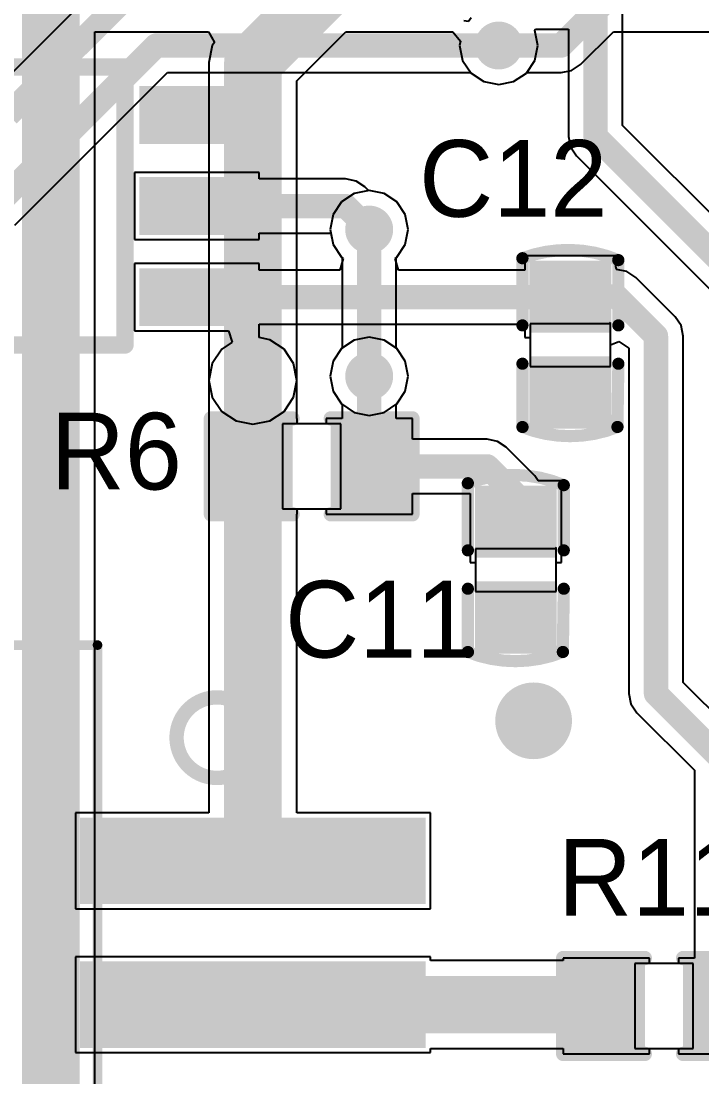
# Model space of a CAD drawing. Extents: x 10.58 to 11.54, y 9.91 to 15.27.
# Drawn here: x 10.971 to 11.2504, y 10.6459 to 11.0794 of the extents above; entities that cross this region are included whole.
import ezdxf

# ---------------------------------------------------------------- set-up
doc = ezdxf.new("R2010")
doc.units = 0
doc.layers.get('0').update_dxf_attribs({"linetype": 'CONTINUOUS'})
for name, color, linetype in [('BOTTOMLAYER', 5, 'CONTINUOUS'), ('MULTILAYER', 9, 'CONTINUOUS'), ('TOPLAYER', 1, 'CONTINUOUS'), ('TOPOVERLAY', 2, 'CONTINUOUS'), ('TOPPASTE', 8, 'CONTINUOUS'), ('TOPSOLDER', 216, 'CONTINUOUS'), ('VIAHOLELAYER', 16, 'CONTINUOUS')]:
    doc.layers.add(name, color=color, linetype=linetype)

# ---------------------------------------------------------------- blocks, each defined once
blk = doc.blocks.new('SOT_23_6L_7')
at = {"layer": 'TOPLAYER'}
for points in [[(-0.045276, 0.080709), (-0.045276, 0.041339), (-0.029528, 0.080709), (-0.029528, 0.041339)], [(-0.007874, 0.080709), (-0.007874, 0.041339), (0.007874, 0.080709), (0.007874, 0.041339)], [(0.029528, 0.080709), (0.029528, 0.041339), (0.045276, 0.080709), (0.045276, 0.041339)], [(-0.045276, -0.041339), (-0.045276, -0.080709), (-0.029528, -0.041339), (-0.029528, -0.080709)], [(-0.007874, -0.041339), (-0.007874, -0.080709), (0.007874, -0.041339), (0.007874, -0.080709)], [(0.029528, -0.041339), (0.029528, -0.080709), (0.045276, -0.041339), (0.045276, -0.080709)]]:
    blk.add_solid(points, dxfattribs=at)
at = {"layer": 'TOPOVERLAY', "const_width": 0.007087}
for points in [[(-0.057087, -0.031496), (-0.057087, 0.031496)], [(0.057087, 0.031496), (-0.057087, 0.031496)], [(0.057087, -0.031496), (0.057087, 0.031496)], [(0.057087, -0.031496), (-0.057087, -0.031496)]]:
    blk.add_lwpolyline(points, dxfattribs=at)
at = {"layer": 'TOPOVERLAY'}
for points, const_width in [([(-0.058858, 0.031496, 1), (-0.055315, 0.031496, 1)], 0.003543), ([(-0.058858, 0.031496, 1), (-0.055315, 0.031496, 1)], 0.003543), ([(0.055315, 0.031496, 1), (0.058858, 0.031496, 1)], 0.003543), ([(0.055315, 0.031496, 1), (0.058858, 0.031496, 1)], 0.003543), ([(-0.058858, -0.031496, 1), (-0.055315, -0.031496, 1)], 0.003543), ([(-0.058858, -0.031496, 1), (-0.055315, -0.031496, 1)], 0.003543), ([(0.055315, -0.031496, 1), (0.058858, -0.031496, 1)], 0.003543), ([(0.055315, -0.031496, 1), (0.058858, -0.031496, 1)], 0.003543), ([(-0.055, -0.045, 1), (-0.062874, -0.045, 1)], 0.007874), ([(-0.064842, -0.045, 1), (-0.060906, -0.045, 1)], 0.003937), ([(-0.056968, -0.045, 1), (-0.053032, -0.045, 1)], 0.003937)]:
    blk.add_lwpolyline(points, format="xyb", close=True, dxfattribs=dict(at, const_width=const_width))
at = {"layer": 'TOPPASTE'}
for points in [[(-0.045276, 0.080709), (-0.045276, 0.041339), (-0.029528, 0.080709), (-0.029528, 0.041339)], [(-0.007874, 0.080709), (-0.007874, 0.041339), (0.007874, 0.080709), (0.007874, 0.041339)], [(0.029528, 0.080709), (0.029528, 0.041339), (0.045276, 0.080709), (0.045276, 0.041339)], [(-0.045276, -0.041339), (-0.045276, -0.080709), (-0.029528, -0.041339), (-0.029528, -0.080709)], [(-0.007874, -0.041339), (-0.007874, -0.080709), (0.007874, -0.041339), (0.007874, -0.080709)], [(0.029528, -0.041339), (0.029528, -0.080709), (0.045276, -0.041339), (0.045276, -0.080709)]]:
    blk.add_solid(points, dxfattribs=at)
at = {"layer": 'TOPSOLDER'}
for points in [[(-0.049276, 0.084709), (-0.049276, 0.037339), (-0.025528, 0.084709), (-0.025528, 0.037339)], [(-0.011874, 0.084709), (-0.011874, 0.037339), (0.011874, 0.084709), (0.011874, 0.037339)], [(0.025528, 0.084709), (0.025528, 0.037339), (0.049276, 0.084709), (0.049276, 0.037339)], [(-0.049276, -0.037339), (-0.049276, -0.084709), (-0.025528, -0.037339), (-0.025528, -0.084709)], [(-0.011874, -0.037339), (-0.011874, -0.084709), (0.011874, -0.037339), (0.011874, -0.084709)], [(0.025528, -0.037339), (0.025528, -0.084709), (0.049276, -0.037339), (0.049276, -0.084709)]]:
    blk.add_solid(points, dxfattribs=at)
blk = doc.blocks.new('R_0402_24')
at = {"layer": 'TOPLAYER'}
for p, q in [((0.017, 0.0175), (-0.007, 0.0175)), ((-0.007, 0.0175), (-0.007, -0.0175)), ((0.017, -0.0175), (0.017, 0.0175)), ((-0.007, -0.0175), (0.017, -0.0175))]:
    blk.add_line(p, q, dxfattribs=at)
for points in [[(-0.006811, -0.01378), (-0.006811, 0.01378), (-0.030433, -0.01378), (-0.030433, 0.01378)], [(0.040433, -0.01378), (0.040433, 0.01378), (0.016811, -0.01378), (0.016811, 0.01378)]]:
    blk.add_solid(points, dxfattribs=at)
at = {"layer": 'TOPOVERLAY', "const_width": 0.005906}
for points in [[(-0.002874, 0.019685), (-0.036339, 0.019685)], [(-0.036339, 0.019685), (-0.036339, -0.019685)], [(0.046339, 0.019685), (0.012874, 0.019685)], [(0.046339, 0.019685), (0.046339, -0.019685)], [(-0.002874, -0.019685), (-0.036339, -0.019685)], [(0.046339, -0.019685), (0.012874, -0.019685)]]:
    blk.add_lwpolyline(points, dxfattribs=at)
at = {"layer": 'TOPOVERLAY', "const_width": 0.002953}
for points in [[(-0.037815, 0.019685, 1), (-0.034862, 0.019685, 1)], [(-0.037815, 0.019685, 1), (-0.034862, 0.019685, 1)], [(-0.00435, 0.019685, 1), (-0.001398, 0.019685, 1)], [(0.011398, 0.019685, 1), (0.01435, 0.019685, 1)], [(0.044862, 0.019685, 1), (0.047815, 0.019685, 1)], [(0.044862, 0.019685, 1), (0.047815, 0.019685, 1)], [(-0.037815, -0.019685, 1), (-0.034862, -0.019685, 1)], [(-0.037815, -0.019685, 1), (-0.034862, -0.019685, 1)], [(-0.00435, -0.019685, 1), (-0.001398, -0.019685, 1)], [(0.011398, -0.019685, 1), (0.01435, -0.019685, 1)], [(0.044862, -0.019685, 1), (0.047815, -0.019685, 1)], [(0.044862, -0.019685, 1), (0.047815, -0.019685, 1)]]:
    blk.add_lwpolyline(points, format="xyb", close=True, dxfattribs=at)
at = {"layer": 'TOPPASTE'}
for points in [[(-0.006811, -0.01378), (-0.006811, 0.01378), (-0.030433, -0.01378), (-0.030433, 0.01378)], [(0.040433, -0.01378), (0.040433, 0.01378), (0.016811, -0.01378), (0.016811, 0.01378)]]:
    blk.add_solid(points, dxfattribs=at)
at = {"layer": 'TOPSOLDER'}
for points in [[(-0.002811, -0.01778), (-0.002811, 0.01778), (-0.034433, -0.01778), (-0.034433, 0.01778)], [(0.044433, -0.01778), (0.044433, 0.01778), (0.012811, -0.01778), (0.012811, 0.01778)]]:
    blk.add_solid(points, dxfattribs=at)
blk = doc.blocks.new('R_0402_28')
at = {"layer": 'TOPLAYER'}
for p, q in [((0.017, 0.0175), (-0.007, 0.0175)), ((-0.007, 0.0175), (-0.007, -0.0175)), ((0.017, -0.0175), (0.017, 0.0175)), ((-0.007, -0.0175), (0.017, -0.0175))]:
    blk.add_line(p, q, dxfattribs=at)
for points in [[(-0.006811, -0.01378), (-0.006811, 0.01378), (-0.030433, -0.01378), (-0.030433, 0.01378)], [(0.040433, -0.01378), (0.040433, 0.01378), (0.016811, -0.01378), (0.016811, 0.01378)]]:
    blk.add_solid(points, dxfattribs=at)
at = {"layer": 'TOPOVERLAY', "const_width": 0.005906}
for points in [[(-0.002874, 0.019685), (-0.036339, 0.019685)], [(-0.036339, 0.019685), (-0.036339, -0.019685)], [(0.046339, 0.019685), (0.012874, 0.019685)], [(0.046339, 0.019685), (0.046339, -0.019685)], [(-0.002874, -0.019685), (-0.036339, -0.019685)], [(0.046339, -0.019685), (0.012874, -0.019685)]]:
    blk.add_lwpolyline(points, dxfattribs=at)
at = {"layer": 'TOPOVERLAY', "const_width": 0.002953}
for points in [[(-0.037815, 0.019685, 1), (-0.034862, 0.019685, 1)], [(-0.037815, 0.019685, 1), (-0.034862, 0.019685, 1)], [(-0.00435, 0.019685, 1), (-0.001398, 0.019685, 1)], [(0.011398, 0.019685, 1), (0.01435, 0.019685, 1)], [(0.044862, 0.019685, 1), (0.047815, 0.019685, 1)], [(0.044862, 0.019685, 1), (0.047815, 0.019685, 1)], [(-0.037815, -0.019685, 1), (-0.034862, -0.019685, 1)], [(-0.037815, -0.019685, 1), (-0.034862, -0.019685, 1)], [(-0.00435, -0.019685, 1), (-0.001398, -0.019685, 1)], [(0.011398, -0.019685, 1), (0.01435, -0.019685, 1)], [(0.044862, -0.019685, 1), (0.047815, -0.019685, 1)], [(0.044862, -0.019685, 1), (0.047815, -0.019685, 1)]]:
    blk.add_lwpolyline(points, format="xyb", close=True, dxfattribs=at)
at = {"layer": 'TOPPASTE'}
for points in [[(-0.006811, -0.01378), (-0.006811, 0.01378), (-0.030433, -0.01378), (-0.030433, 0.01378)], [(0.040433, -0.01378), (0.040433, 0.01378), (0.016811, -0.01378), (0.016811, 0.01378)]]:
    blk.add_solid(points, dxfattribs=at)
at = {"layer": 'TOPSOLDER'}
for points in [[(-0.002811, -0.01778), (-0.002811, 0.01778), (-0.034433, -0.01778), (-0.034433, 0.01778)], [(0.044433, -0.01778), (0.044433, 0.01778), (0.012811, -0.01778), (0.012811, 0.01778)]]:
    blk.add_solid(points, dxfattribs=at)
blk = doc.blocks.new('TU1501WNR_3PS_VOID___NL_36')
at = {"layer": 'TOPLAYER'}
for points in [[(0.074803, -0.00315), (0.102362, -0.00315), (0.074803, 0.130709), (0.102362, 0.130709)], [(0.133858, -0.00315), (0.161417, -0.00315), (0.133858, 0.130709), (0.161417, 0.130709)], [(0.192913, -0.00315), (0.220472, -0.00315), (0.192913, 0.130709), (0.220472, 0.130709)], [(-0.035827, -0.133402), (0.027165, -0.133402), (-0.035827, -0.058598), (0.027165, -0.058598)], [(0.268504, -0.133402), (0.331496, -0.133402), (0.268504, -0.058598), (0.331496, -0.058598)]]:
    blk.add_solid(points, dxfattribs=at)
at = {"layer": 'TOPOVERLAY', "const_width": 0.005906}
blk.add_lwpolyline([(0.054521, 0.047968, -64.078045), (0.054553, 0.049)], format="xyb", dxfattribs=at)
at = {"layer": 'TOPOVERLAY'}
for points, const_width in [([(0.053044, 0.047968, 1), (0.055997, 0.047968, 1)], 0.002953), ([(0.053076, 0.049, 1), (0.056029, 0.049, 1)], 0.002953), ([(-0.000984, 0, 1), (0.000984, 0, 1)], 0.001969), ([(-0.000984, 0, 1), (0.000984, 0, 1)], 0.001969), ([(0.294016, 0, 1), (0.295984, 0, 1)], 0.001969), ([(0.294016, 0, 1), (0.295984, 0, 1)], 0.001969), ([(-0.000984, -0.169291, 1), (0.000984, -0.169291, 1)], 0.001969), ([(-0.000984, -0.169291, 1), (0.000984, -0.169291, 1)], 0.001969), ([(0.294016, -0.169291, 1), (0.295984, -0.169291, 1)], 0.001969), ([(0.294016, -0.169291, 1), (0.295984, -0.169291, 1)], 0.001969)]:
    blk.add_lwpolyline(points, format="xyb", close=True, dxfattribs=dict(at, const_width=const_width))
at = {"layer": 'TOPOVERLAY', "const_width": 0.003937}
for points in [[(0.295, 0), (0, 0)], [(0, -0.169291), (0, 0)], [(0.295, -0.169291), (0.295, 0)], [(0.295, -0.169291), (0, -0.169291)]]:
    blk.add_lwpolyline(points, dxfattribs=at)
at = {"layer": 'TOPPASTE'}
for points in [[(0.074803, -0.00315), (0.102362, -0.00315), (0.074803, 0.130709), (0.102362, 0.130709)], [(0.133858, -0.00315), (0.161417, -0.00315), (0.133858, 0.130709), (0.161417, 0.130709)], [(0.192913, -0.00315), (0.220472, -0.00315), (0.192913, 0.130709), (0.220472, 0.130709)], [(-0.035827, -0.133402), (0.027165, -0.133402), (-0.035827, -0.058598), (0.027165, -0.058598)], [(0.268504, -0.133402), (0.331496, -0.133402), (0.268504, -0.058598), (0.331496, -0.058598)]]:
    blk.add_solid(points, dxfattribs=at)
at = {"layer": 'TOPSOLDER'}
for points in [[(0.070803, -0.00715), (0.106362, -0.00715), (0.070803, 0.134709), (0.106362, 0.134709)], [(0.129858, -0.00715), (0.165417, -0.00715), (0.129858, 0.134709), (0.165417, 0.134709)], [(0.188913, -0.00715), (0.224472, -0.00715), (0.188913, 0.134709), (0.224472, 0.134709)], [(-0.039827, -0.137402), (0.031165, -0.137402), (-0.039827, -0.054599), (0.031165, -0.054599)], [(0.264504, -0.137402), (0.335496, -0.137402), (0.264504, -0.054599), (0.335496, -0.054599)]]:
    blk.add_solid(points, dxfattribs=at)
blk = doc.blocks.new('C_0402_56')
at = {"layer": 'TOPLAYER'}
for p, q in [((0.008518, 0.0165), (-0.008982, 0.0165)), ((-0.008982, 0.0165), (-0.008982, -0.0165)), ((0.008518, -0.016), (0.008518, 0.0165)), ((-0.008982, -0.0165), (0.009018, -0.0165)), ((0.009018, -0.0165), (0.008518, -0.016))]:
    blk.add_line(p, q, dxfattribs=at)
for points in [[(-0.00884, -0.012795), (-0.00884, 0.012795), (-0.030494, -0.012795), (-0.030494, 0.012795)], [(0.03053, -0.012795), (0.03053, 0.012795), (0.008876, -0.012795), (0.008876, 0.012795)]]:
    blk.add_solid(points, dxfattribs=at)
at = {"layer": 'TOPOVERLAY', "const_width": 0.005}
for points in [[(-0.03382, -0.019341, -0.193022), (-0.033854, 0.01965)], [(0.035464, 0.019716, -0.191665), (0.034708, -0.019637)]]:
    blk.add_lwpolyline(points, format="xyb", dxfattribs=at)
at = {"layer": 'TOPOVERLAY', "const_width": 0.0025}
for points in [[(-0.035104, 0.01965, 1), (-0.032604, 0.01965, 1)], [(-0.03509, 0.019685, 1), (-0.03259, 0.019685, 1)], [(-0.009106, 0.019685, 1), (-0.006606, 0.019685, 1)], [(0.006642, 0.019685, 1), (0.009142, 0.019685, 1)], [(0.034214, 0.019716, 1), (0.036714, 0.019716, 1)], [(0.034225, 0.019685, 1), (0.036726, 0.019685, 1)], [(-0.03509, -0.019291, 1), (-0.03259, -0.019291, 1)], [(-0.03507, -0.019341, 1), (-0.03257, -0.019341, 1)], [(-0.009106, -0.019685, 1), (-0.006606, -0.019685, 1)], [(0.006642, -0.019685, 1), (0.009142, -0.019685, 1)], [(0.033438, -0.019685, 1), (0.035938, -0.019685, 1)], [(0.033458, -0.019637, 1), (0.035958, -0.019637, 1)]]:
    blk.add_lwpolyline(points, format="xyb", close=True, dxfattribs=at)
at = {"layer": 'TOPOVERLAY', "const_width": 0.005}
for points in [[(-0.03384, 0.019685), (-0.007856, 0.019685)], [(0.007892, 0.019685), (0.035476, 0.019685)], [(-0.03384, -0.019291), (-0.007856, -0.019685)], [(0.007892, -0.019685), (0.034688, -0.019685)]]:
    blk.add_lwpolyline(points, dxfattribs=at)
at = {"layer": 'TOPPASTE'}
for points in [[(-0.00884, -0.012795), (-0.00884, 0.012795), (-0.030494, -0.012795), (-0.030494, 0.012795)], [(0.03053, -0.012795), (0.03053, 0.012795), (0.008876, -0.012795), (0.008876, 0.012795)]]:
    blk.add_solid(points, dxfattribs=at)
at = {"layer": 'TOPSOLDER'}
for points in [[(-0.00484, -0.016795), (-0.00484, 0.016795), (-0.034494, -0.016795), (-0.034494, 0.016795)], [(0.03453, -0.016795), (0.03453, 0.016795), (0.004876, -0.016795), (0.004876, 0.016795)]]:
    blk.add_solid(points, dxfattribs=at)
blk = doc.blocks.new('C_0402_57')
at = {"layer": 'TOPLAYER'}
for p, q in [((0.008518, 0.0165), (-0.008982, 0.0165)), ((-0.008982, 0.0165), (-0.008982, -0.0165)), ((0.008518, -0.016), (0.008518, 0.0165)), ((-0.008982, -0.0165), (0.009018, -0.0165)), ((0.009018, -0.0165), (0.008518, -0.016))]:
    blk.add_line(p, q, dxfattribs=at)
for points in [[(-0.00884, -0.012795), (-0.00884, 0.012795), (-0.030494, -0.012795), (-0.030494, 0.012795)], [(0.03053, -0.012795), (0.03053, 0.012795), (0.008876, -0.012795), (0.008876, 0.012795)]]:
    blk.add_solid(points, dxfattribs=at)
at = {"layer": 'TOPOVERLAY', "const_width": 0.005}
for points in [[(-0.03382, -0.019341, -0.193022), (-0.033854, 0.01965)], [(0.035464, 0.019716, -0.191665), (0.034708, -0.019637)]]:
    blk.add_lwpolyline(points, format="xyb", dxfattribs=at)
at = {"layer": 'TOPOVERLAY', "const_width": 0.0025}
for points in [[(-0.035104, 0.01965, 1), (-0.032604, 0.01965, 1)], [(-0.03509, 0.019685, 1), (-0.03259, 0.019685, 1)], [(-0.009106, 0.019685, 1), (-0.006606, 0.019685, 1)], [(0.006642, 0.019685, 1), (0.009142, 0.019685, 1)], [(0.034214, 0.019716, 1), (0.036714, 0.019716, 1)], [(0.034225, 0.019685, 1), (0.036726, 0.019685, 1)], [(-0.03509, -0.019291, 1), (-0.03259, -0.019291, 1)], [(-0.03507, -0.019341, 1), (-0.03257, -0.019341, 1)], [(-0.009106, -0.019685, 1), (-0.006606, -0.019685, 1)], [(0.006642, -0.019685, 1), (0.009142, -0.019685, 1)], [(0.033438, -0.019685, 1), (0.035938, -0.019685, 1)], [(0.033458, -0.019637, 1), (0.035958, -0.019637, 1)]]:
    blk.add_lwpolyline(points, format="xyb", close=True, dxfattribs=at)
at = {"layer": 'TOPOVERLAY', "const_width": 0.005}
for points in [[(-0.03384, 0.019685), (-0.007856, 0.019685)], [(0.007892, 0.019685), (0.035476, 0.019685)], [(-0.03384, -0.019291), (-0.007856, -0.019685)], [(0.007892, -0.019685), (0.034688, -0.019685)]]:
    blk.add_lwpolyline(points, dxfattribs=at)
at = {"layer": 'TOPPASTE'}
for points in [[(-0.00884, -0.012795), (-0.00884, 0.012795), (-0.030494, -0.012795), (-0.030494, 0.012795)], [(0.03053, -0.012795), (0.03053, 0.012795), (0.008876, -0.012795), (0.008876, 0.012795)]]:
    blk.add_solid(points, dxfattribs=at)
at = {"layer": 'TOPSOLDER'}
for points in [[(-0.00484, -0.016795), (-0.00484, 0.016795), (-0.034494, -0.016795), (-0.034494, 0.016795)], [(0.03453, -0.016795), (0.03453, 0.016795), (0.004876, -0.016795), (0.004876, 0.016795)]]:
    blk.add_solid(points, dxfattribs=at)

msp = doc.modelspace()

# ---------------------------------------------------------------- linework, layer by layer
at = {"layer": 'BOTTOMLAYER'}
for p, q in [((11.154599, 11.079238), (11.152672, 11.079621)), ((11.154634, 11.079231), (11.154599, 11.079238)), ((11.155667, 11.080777), (11.154634, 11.079231)), ((11.001226, 10.554101), (11.001226, 11.075101)), ((11.001226, 11.075101), (11.047968, 11.075101)), ((11.047968, 11.075101), (11.050325, 11.070691)), ((11.084202, 11.054985), (11.104317, 11.075101)), ((11.104317, 11.075101), (11.148152, 11.075101)), ((11.148152, 11.075101), (11.151324, 11.071236)), ((11.200544, 11.061561), (11.214084, 11.075101)), ((11.214084, 11.075101), (11.282105, 11.075101)), ((11.04945, 11.06938), (11.048075, 11.062468)), ((11.050325, 11.070691), (11.04945, 11.06938)), ((11.151324, 11.071236), (11.150964, 11.069423)), ((11.150964, 11.069423), (11.152186, 11.063279)), ((11.048075, 11.062468), (11.048075, 10.931927)), ((11.152186, 11.063279), (11.155667, 11.05807)), ((11.196937, 11.059151), (11.200544, 11.061561)), ((11.155667, 11.05807), (11.160876, 11.054589)), ((11.173165, 11.054589), (11.178374, 11.05807)), ((11.178374, 11.05807), (11.178531, 11.058304)), ((11.178531, 11.058304), (11.192681, 11.058304)), ((11.192681, 11.058304), (11.192682, 11.058304)), ((11.192682, 11.058304), (11.196937, 11.059151)), ((11.084202, 10.931927), (11.084202, 11.054985)), ((11.160876, 11.054589), (11.16702, 11.053367)), ((11.16702, 11.053367), (11.173165, 11.054589)), ((11.107726, 11.008667), (11.102517, 11.005187)), ((11.113871, 11.009889), (11.107726, 11.008667)), ((11.120015, 11.008667), (11.113871, 11.009889)), ((11.125224, 11.005187), (11.120015, 11.008667)), ((11.102517, 11.005187), (11.099036, 10.999977)), ((11.128705, 10.999977), (11.125224, 11.005187)), ((11.099036, 10.999977), (11.097814, 10.993833)), ((11.129927, 10.993833), (11.128705, 10.999977)), ((11.097814, 10.993833), (11.099036, 10.987688)), ((11.128705, 10.987688), (11.129927, 10.993833)), ((11.099036, 10.987688), (11.102517, 10.982479)), ((11.125224, 10.982479), (11.128705, 10.987688)), ((11.102517, 10.982479), (11.102751, 10.982323)), ((11.102751, 10.982323), (11.102751, 10.945107)), ((11.12499, 10.982323), (11.125224, 10.982479)), ((11.12499, 10.945107), (11.12499, 10.982323)), ((11.102517, 10.94495), (11.099036, 10.939741)), ((11.102751, 10.945107), (11.102517, 10.94495)), ((11.125224, 10.94495), (11.12499, 10.945107)), ((11.128705, 10.939741), (11.125224, 10.94495)), ((11.099036, 10.939741), (11.097814, 10.933597)), ((11.129927, 10.933597), (11.128705, 10.939741)), ((11.048075, 10.931927), (11.04945, 10.925015)), ((11.082827, 10.925015), (11.084202, 10.931927)), ((11.097814, 10.933597), (11.099036, 10.927452)), ((11.128705, 10.927452), (11.129927, 10.933597)), ((11.099036, 10.927452), (11.102517, 10.922243)), ((11.125224, 10.922243), (11.128705, 10.927452)), ((11.04945, 10.925015), (11.053365, 10.919154)), ((11.078911, 10.919154), (11.082827, 10.925015)), ((11.102517, 10.922243), (11.107726, 10.918762)), ((11.120015, 10.918762), (11.125224, 10.922243)), ((11.053365, 10.919154), (11.059226, 10.915239)), ((11.073051, 10.915239), (11.078911, 10.919154)), ((11.107726, 10.918762), (11.113871, 10.91754)), ((11.113871, 10.91754), (11.120015, 10.918762)), ((11.059226, 10.915239), (11.066138, 10.913864)), ((11.066138, 10.913864), (11.073051, 10.915239))]:
    msp.add_line(p, q, dxfattribs=at)
for points, const_width in [([(10.983162, 10.544087), (10.983162, 11.378478)], 0.023622), ([(11.066138, 11.062468), (11.118482, 11.114812)], 0.023622), ([(11.192682, 11.069423), (11.231359, 11.108101)], 0.01), ([(11.066138, 10.931927), (11.066138, 11.062468)], 0.023622), ([(11.16702, 11.069423), (11.192682, 11.069423)], 0.01), ([(11.113871, 10.933597), (11.113871, 10.993833)], 0.01)]:
    msp.add_lwpolyline(points, dxfattribs=dict(at, const_width=const_width))
for points, const_width in [([(11.162099, 11.069423, 1), (11.171941, 11.069423, 1)], 0.009843), ([(11.060233, 11.062468, 1), (11.072044, 11.062468, 1)], 0.011811), ([(11.060233, 11.062468, 1), (11.072044, 11.062468, 1)], 0.011811), ([(11.16452, 11.069423, 1), (11.16952, 11.069423, 1)], 0.005), ([(11.190182, 11.069423, 1), (11.195182, 11.069423, 1)], 0.005), ([(11.190182, 11.069423, 1), (11.195182, 11.069423, 1)], 0.005), ([(11.108949, 10.993833, 1), (11.118792, 10.993833, 1)], 0.009843), ([(11.111371, 10.993833, 1), (11.116371, 10.993833, 1)], 0.005), ([(11.060233, 10.931927, 1), (11.072044, 10.931927, 1)], 0.011811), ([(11.108949, 10.933597, 1), (11.118792, 10.933597, 1)], 0.009843), ([(11.061217, 10.931927, 1), (11.07106, 10.931927, 1)], 0.009843), ([(11.111371, 10.933597, 1), (11.116371, 10.933597, 1)], 0.005), ([(11.173485, 10.792101, 1), (11.189233, 10.792101, 1)], 0.015748)]:
    msp.add_lwpolyline(points, format="xyb", close=True, dxfattribs=dict(at, const_width=const_width))
at = {"layer": 'MULTILAYER'}
for points, const_width in [([(11.162099, 11.069423, 1), (11.171941, 11.069423, 1)], 0.009843), ([(11.108949, 10.993833, 1), (11.118792, 10.993833, 1)], 0.009843), ([(11.108949, 10.933597, 1), (11.118792, 10.933597, 1)], 0.009843), ([(11.061217, 10.931927, 1), (11.07106, 10.931927, 1)], 0.009843), ([(11.173485, 10.792101, 1), (11.189233, 10.792101, 1)], 0.015748)]:
    msp.add_lwpolyline(points, format="xyb", close=True, dxfattribs=dict(at, const_width=const_width))
at = {"layer": 'TOPLAYER'}
for p, q in [((11.005415, 11.096377), (10.961059, 11.052021)), ((11.217903, 11.036627), (11.217903, 11.092848)), ((11.181855, 11.075568), (11.182139, 11.076101)), ((11.183077, 11.069423), (11.181855, 11.075568)), ((11.182139, 11.076101), (11.195665, 11.076101)), ((11.195665, 11.076101), (11.195665, 11.032022)), ((11.181855, 11.063279), (11.183077, 11.069423)), ((11.178374, 11.05807), (11.181855, 11.063279)), ((10.968409, 10.995638), (11.031075, 11.058304)), ((11.031075, 11.058304), (11.15551, 11.058304)), ((11.15551, 11.058304), (11.155667, 11.05807)), ((11.155667, 11.05807), (11.160876, 11.054589)), ((11.173165, 11.054589), (11.178374, 11.05807)), ((11.160876, 11.054589), (11.16702, 11.053367)), ((11.16702, 11.053367), (11.173165, 11.054589)), ((11.276506, 10.978025), (11.217903, 11.036627)), ((11.195665, 11.032022), (11.195665, 11.032022)), ((11.195665, 11.032022), (11.196511, 11.027766)), ((11.196511, 11.027766), (11.198922, 11.024159)), ((11.198922, 11.024159), (11.259855, 10.963226)), ((11.068773, 11.01728), (11.017592, 11.01728)), ((11.017592, 11.01728), (11.017592, 10.989721)), ((11.068773, 11.01462), (11.068773, 11.01728)), ((11.104202, 11.01462), (11.068773, 11.01462)), ((11.104203, 11.01462), (11.104202, 11.01462)), ((11.108458, 11.013773), (11.104203, 11.01462)), ((11.112065, 11.011363), (11.108458, 11.013773)), ((11.113594, 11.009834), (11.112065, 11.011363)), ((11.113871, 11.009889), (11.113594, 11.009834)), ((11.120015, 11.008667), (11.113871, 11.009889)), ((11.125224, 11.005187), (11.120015, 11.008667)), ((11.128705, 10.999977), (11.125224, 11.005187)), ((11.129927, 10.993833), (11.128705, 10.999977)), ((11.068773, 10.989721), (11.068773, 10.992381)), ((11.068773, 10.992381), (11.098103, 10.992381)), ((11.098103, 10.992381), (11.099036, 10.987688)), ((11.128705, 10.987688), (11.129927, 10.993833)), ((11.017592, 10.989721), (11.068773, 10.989721)), ((11.099036, 10.987688), (11.102517, 10.982479)), ((11.125224, 10.982479), (11.128705, 10.987688)), ((11.102517, 10.982479), (11.10323, 10.982003)), ((11.124512, 10.982003), (11.125224, 10.982479)), ((11.21516, 10.983036), (11.177758, 10.983036)), ((11.177758, 10.983036), (11.177758, 10.977218)), ((11.21516, 10.978703), (11.21516, 10.983036)), ((11.068773, 10.979878), (11.017592, 10.979878)), ((11.017592, 10.979878), (11.017592, 10.952319)), ((11.068773, 10.977218), (11.068773, 10.979878)), ((11.10323, 10.982003), (11.101778, 10.977218)), ((11.125963, 10.977218), (11.124512, 10.982003)), ((11.215416, 10.977423), (11.21516, 10.978703)), ((11.101778, 10.977218), (11.068773, 10.977218)), ((11.177758, 10.977218), (11.125963, 10.977218)), ((11.219671, 10.976576), (11.215416, 10.977423)), ((11.223278, 10.974166), (11.219671, 10.976576)), ((11.239449, 10.957995), (11.223278, 10.974166)), ((11.23945, 10.957995), (11.239449, 10.957995)), ((11.24186, 10.954387), (11.23945, 10.957995)), ((11.017592, 10.952319), (11.056156, 10.952319)), ((11.056156, 10.952319), (11.057607, 10.947535)), ((11.068773, 10.952319), (11.068773, 10.95498)), ((11.068773, 10.95498), (11.177758, 10.95498)), ((11.068773, 10.949467), (11.068773, 10.952319)), ((11.068773, 10.952319), (11.068773, 10.952319)), ((11.177758, 10.95498), (11.177758, 10.949571)), ((11.242706, 10.950132), (11.24186, 10.954387)), ((11.057607, 10.947535), (11.053365, 10.9447)), ((11.073051, 10.948616), (11.068773, 10.949467)), ((11.078911, 10.9447), (11.073051, 10.948616)), ((11.107726, 10.948431), (11.102517, 10.94495)), ((11.113871, 10.949653), (11.107726, 10.948431)), ((11.120015, 10.948431), (11.113871, 10.949653)), ((11.125224, 10.94495), (11.120015, 10.948431)), ((11.177758, 10.949571), (11.179959, 10.949571)), ((11.179959, 10.949571), (11.179959, 10.937619)), ((11.212959, 10.946503), (11.216311, 10.947891)), ((11.216311, 10.947891), (11.220468, 10.945113)), ((11.242706, 10.807887), (11.242706, 10.950132)), ((11.242706, 10.950132), (11.242706, 10.950132)), ((11.053365, 10.9447), (11.04945, 10.93884)), ((11.082827, 10.93884), (11.078911, 10.9447)), ((11.102517, 10.94495), (11.099036, 10.939741)), ((11.128705, 10.939741), (11.125224, 10.94495)), ((11.212959, 10.937619), (11.212959, 10.946503)), ((11.220468, 10.945113), (11.220468, 10.803282)), ((11.04945, 10.93884), (11.048075, 10.931927)), ((11.084202, 10.931927), (11.082827, 10.93884)), ((11.099036, 10.939741), (11.097814, 10.933597)), ((11.129927, 10.933597), (11.128705, 10.939741)), ((11.179959, 10.937619), (11.212959, 10.937619)), ((11.048075, 10.931927), (11.048075, 10.754303)), ((11.084202, 10.916286), (11.084202, 10.931927)), ((11.097814, 10.933597), (11.099036, 10.927452)), ((11.128705, 10.927452), (11.129927, 10.933597)), ((11.099036, 10.927452), (11.102517, 10.922243)), ((11.125224, 10.922243), (11.128705, 10.927452)), ((11.102517, 10.922243), (11.102762, 10.92208)), ((11.102762, 10.92208), (11.102762, 10.916286)), ((11.125, 10.922093), (11.125224, 10.922243)), ((11.125, 10.916286), (11.125, 10.922093)), ((11.084353, 10.916286), (11.084202, 10.916286)), ((11.084353, 10.914101), (11.084353, 10.916286)), ((11.096164, 10.914101), (11.084353, 10.914101)), ((11.102762, 10.916286), (11.096164, 10.916286)), ((11.096164, 10.916286), (11.096164, 10.914101)), ((11.131597, 10.916286), (11.125, 10.916286)), ((11.131597, 10.90772), (11.131597, 10.916286)), ((11.162283, 10.90772), (11.131597, 10.90772)), ((11.162284, 10.90772), (11.162283, 10.90772)), ((11.166539, 10.906873), (11.162284, 10.90772)), ((11.170146, 10.904463), (11.166539, 10.906873)), ((11.181921, 10.892689), (11.170146, 10.904463)), ((11.181921, 10.892688), (11.181921, 10.892689)), ((11.183293, 10.890636), (11.181921, 10.892688)), ((11.19276, 10.890636), (11.183293, 10.890636)), ((11.19276, 10.857171), (11.19276, 10.890636)), ((11.131597, 10.876916), (11.131597, 10.885481)), ((11.131597, 10.885481), (11.155358, 10.885481)), ((11.155358, 10.885481), (11.155358, 10.857171)), ((11.084353, 10.876916), (11.084353, 10.879101)), ((11.084353, 10.879101), (11.096164, 10.879101)), ((11.096164, 10.879101), (11.096164, 10.876916)), ((11.084202, 10.754303), (11.084202, 10.876916)), ((11.084202, 10.876916), (11.084353, 10.876916)), ((11.096164, 10.876916), (11.131597, 10.876916)), ((11.155358, 10.857171), (11.157559, 10.857171)), ((11.157559, 10.857171), (11.157559, 10.845219)), ((11.190559, 10.845219), (11.190559, 10.857171)), ((11.190559, 10.857171), (11.19276, 10.857171)), ((11.157559, 10.845219), (11.190559, 10.845219)), ((11.266343, 10.784251), (11.242706, 10.807887)), ((11.220468, 10.803282), (11.220468, 10.803282)), ((11.220468, 10.803282), (11.221314, 10.799027)), ((11.221314, 10.799027), (11.223725, 10.795419)), ((11.223725, 10.795419), (11.247362, 10.771782)), ((11.247362, 10.771782), (11.247362, 10.694686)), ((11.048075, 10.754303), (10.993304, 10.754303)), ((10.993304, 10.754303), (10.993304, 10.714933)), ((11.138973, 10.754303), (11.084202, 10.754303)), ((11.138973, 10.714933), (11.138973, 10.754303)), ((10.993304, 10.714933), (11.138973, 10.714933)), ((11.138973, 10.695248), (10.993304, 10.695248)), ((10.993304, 10.695248), (10.993304, 10.655878)), ((11.138973, 10.693626), (11.138973, 10.695248)), ((11.19352, 10.693626), (11.138973, 10.693626)), ((11.228953, 10.694686), (11.19352, 10.694686)), ((11.19352, 10.694686), (11.19352, 10.693626)), ((11.228953, 10.692501), (11.228953, 10.694686)), ((11.240764, 10.692501), (11.228953, 10.692501)), ((11.247362, 10.694686), (11.240764, 10.694686)), ((11.240764, 10.694686), (11.240764, 10.692501)), ((11.138973, 10.655878), (11.138973, 10.657499)), ((11.138973, 10.657499), (11.19352, 10.657499)), ((11.19352, 10.657499), (11.19352, 10.655316)), ((11.228953, 10.655316), (11.228953, 10.657501)), ((11.228953, 10.657501), (11.240764, 10.657501)), ((11.240764, 10.657501), (11.240764, 10.655316)), ((10.993304, 10.655878), (11.138973, 10.655878)), ((11.19352, 10.655316), (11.228953, 10.655316)), ((11.240764, 10.655316), (11.276197, 10.655316))]:
    msp.add_line(p, q, dxfattribs=at)
for points, const_width in [([(11.206784, 11.032022), (11.206784, 11.282416)], 0.01), ([(10.965664, 11.040902), (11.021351, 11.096589)], 0.01), ([(10.960546, 11.003501), (11.026469, 11.069423)], 0.01), ([(11.026469, 11.069423), (11.16702, 11.069423)], 0.01), ([(11.206784, 11.032022), (11.270974, 10.967831)], 0.01), ([(11.043183, 11.003501), (11.104203, 11.003501)], 0.01), ([(11.104203, 11.003501), (11.113871, 10.993833)], 0.01), ([(11.043183, 10.966099), (11.196254, 10.966099)], 0.01), ([(11.196459, 10.966304), (11.215416, 10.966304)], 0.01), ([(11.215416, 10.966304), (11.231587, 10.950132)], 0.01), ([(11.231587, 10.803282), (11.231587, 10.950132)], 0.01), ([(11.066138, 10.734618), (11.066138, 10.931927)], 0.023622), ([(11.113871, 10.933597), (11.113881, 10.933587)], 0.01), ([(11.113881, 10.896601), (11.113881, 10.933587)], 0.01), ([(11.113881, 10.896601), (11.162284, 10.896601)], 0.01), ([(11.162284, 10.896601), (11.174059, 10.884826)], 0.01), ([(11.174059, 10.873904), (11.174059, 10.884826)], 0.01), ([(11.231587, 10.803282), (11.258481, 10.776388)], 0.01), ([(11.066138, 10.675563), (11.210675, 10.675563)], 0.023622)]:
    msp.add_lwpolyline(points, dxfattribs=dict(at, const_width=const_width))
for points, const_width in [([(11.162099, 11.069423, 1), (11.171941, 11.069423, 1)], 0.009843), ([(11.023969, 11.069423, 1), (11.028969, 11.069423, 1)], 0.005), ([(11.023969, 11.069423, 1), (11.028969, 11.069423, 1)], 0.005), ([(11.16452, 11.069423, 1), (11.16952, 11.069423, 1)], 0.005), ([(11.204284, 11.032022, 1), (11.209284, 11.032022, 1)], 0.005), ([(11.204284, 11.032022, 1), (11.209284, 11.032022, 1)], 0.005), ([(11.040683, 11.003501, 1), (11.045682, 11.003501, 1)], 0.005), ([(11.101703, 11.003501, 1), (11.106703, 11.003501, 1)], 0.005), ([(11.101703, 11.003501, 1), (11.106703, 11.003501, 1)], 0.005), ([(11.108949, 10.993833, 1), (11.118792, 10.993833, 1)], 0.009843), ([(11.111371, 10.993833, 1), (11.116371, 10.993833, 1)], 0.005), ([(11.040683, 10.966099, 1), (11.045682, 10.966099, 1)], 0.005), ([(11.193754, 10.966099, 1), (11.198754, 10.966099, 1)], 0.005), ([(11.193959, 10.966304, 1), (11.198959, 10.966304, 1)], 0.005), ([(11.212916, 10.966304, 1), (11.217916, 10.966304, 1)], 0.005), ([(11.212916, 10.966304, 1), (11.217916, 10.966304, 1)], 0.005), ([(11.229087, 10.950132, 1), (11.234087, 10.950132, 1)], 0.005), ([(11.229087, 10.950132, 1), (11.234087, 10.950132, 1)], 0.005), ([(11.060233, 10.931927, 1), (11.072044, 10.931927, 1)], 0.011811), ([(11.108949, 10.933597, 1), (11.118792, 10.933597, 1)], 0.009843), ([(11.061217, 10.931927, 1), (11.07106, 10.931927, 1)], 0.009843), ([(11.111371, 10.933597, 1), (11.116371, 10.933597, 1)], 0.005), ([(11.111381, 10.933587, 1), (11.116381, 10.933587, 1)], 0.005), ([(11.111381, 10.933587, 1), (11.116381, 10.933587, 1)], 0.005), ([(11.111381, 10.896601, 1), (11.116381, 10.896601, 1)], 0.005), ([(11.111381, 10.896601, 1), (11.116381, 10.896601, 1)], 0.005), ([(11.159784, 10.896601, 1), (11.164784, 10.896601, 1)], 0.005), ([(11.159784, 10.896601, 1), (11.164784, 10.896601, 1)], 0.005), ([(11.171559, 10.884826, 1), (11.176559, 10.884826, 1)], 0.005), ([(11.171559, 10.884826, 1), (11.176559, 10.884826, 1)], 0.005), ([(11.171559, 10.873904, 1), (11.176559, 10.873904, 1)], 0.005), ([(11.173485, 10.792101, 1), (11.189233, 10.792101, 1)], 0.015748), ([(11.229087, 10.803282, 1), (11.234087, 10.803282, 1)], 0.005), ([(11.229087, 10.803282, 1), (11.234087, 10.803282, 1)], 0.005), ([(11.060233, 10.734618, 1), (11.072044, 10.734618, 1)], 0.011811), ([(11.060233, 10.675563, 1), (11.072044, 10.675563, 1)], 0.011811), ([(11.204769, 10.675563, 1), (11.21658, 10.675563, 1)], 0.011811)]:
    msp.add_lwpolyline(points, format="xyb", close=True, dxfattribs=dict(at, const_width=const_width))
at = {"layer": 'VIAHOLELAYER'}
for points, const_width in [([(11.164067, 11.069423, 1), (11.169973, 11.069423, 1)], 0.005906), ([(11.110918, 10.993833, 1), (11.116823, 10.993833, 1)], 0.005906), ([(11.110918, 10.933597, 1), (11.116823, 10.933597, 1)], 0.005906), ([(11.063186, 10.931927, 1), (11.069091, 10.931927, 1)], 0.005906), ([(11.175453, 10.792101, 1), (11.187264, 10.792101, 1)], 0.011811)]:
    msp.add_lwpolyline(points, format="xyb", close=True, dxfattribs=dict(at, const_width=const_width))

# ---------------------------------------------------------------- block references
for name, p, rotation in [('SOT_23_6L_7', (10.982159, 11.003501), 270), ('C_0402_57', (11.196459, 10.946601), 90), ('R_0402_28', (11.095259, 10.896601), 180), ('C_0402_56', (11.174059, 10.854201), 90), ('TU1501WNR_3PS_VOID___NL_36', (11.002359, 10.823201), 270), ('R_0402_24', (11.239859, 10.675001), 180)]:
    msp.add_blockref(name, p, dxfattribs=dict(rotation=rotation))

# ---------------------------------------------------------------- texts
at = {"layer": 'TOPOVERLAY'}
for s, p in [('C12', (11.134359, 10.999101)), ('R6', (10.983162, 10.887101)), ('C11', (11.079359, 10.818101)), ('R11', (11.191359, 10.712101))]:
    msp.add_text(s, height=0.031496, rotation=360, dxfattribs=at).set_placement(p)

doc.saveas('drawing.dxf')
